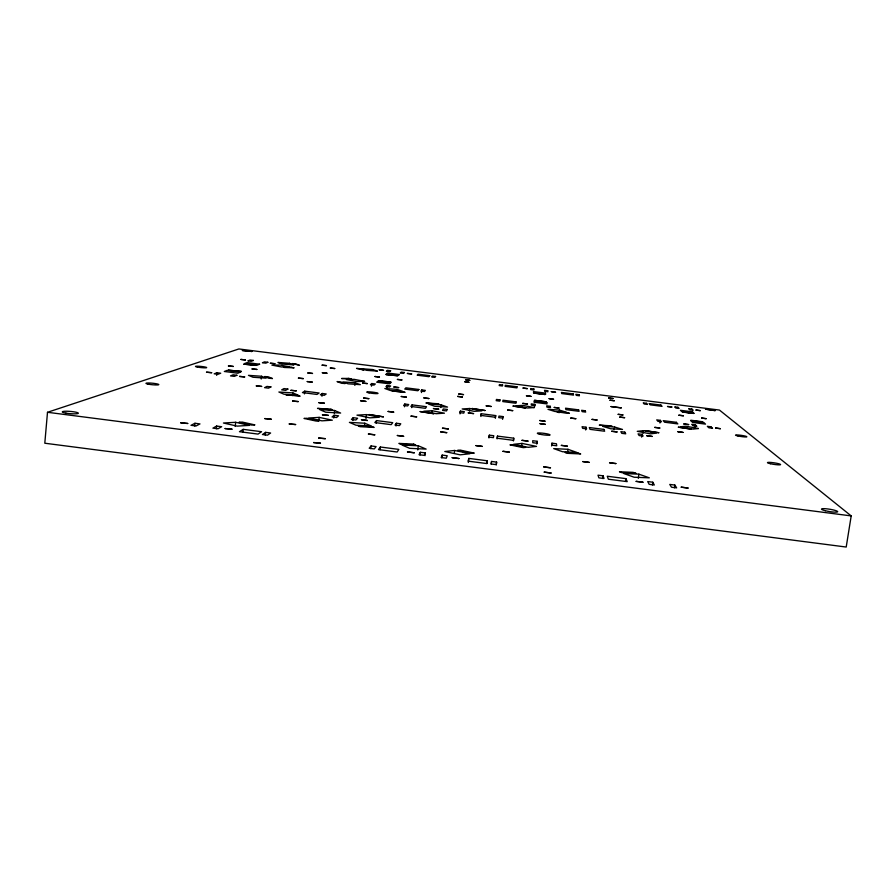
<?xml version="1.0" encoding="UTF-8"?>
<svg xmlns="http://www.w3.org/2000/svg" width="896" height="896" viewBox="0 0 896 896"><rect width="100%" height="100%" fill="white"/><g stroke="black" fill="none" stroke-linecap="round" stroke-linejoin="round"><path stroke-width="1.34" d="M513.744 438.189L513.61 440.35L497.146 438.234L497.482 436.106L513.744 438.189L513.386 440.955M47.499 412.283L44.8 443.218L846.205 547.042L851.2 515.906L719.454 410.066L238.885 348.958L47.499 412.283L851.2 515.906M194.712 425.981L194.981 423.27L199.976 423.92L196.045 425.97L190.982 425.32L194.981 423.27M216.698 375.379L216.966 372.747L220.707 373.218L217.963 374.293L214.189 373.811L216.966 372.747M216.373 428.781L216.653 426.059L221.648 426.709L217.974 428.792L212.912 428.142L216.653 426.059M235.234 426.44L235.67 422.296L249.334 425.376L237.16 426.126L223.429 423.013L235.67 422.296M242.928 432.074L243.208 429.352L261.576 431.715L258.048 434.09L239.456 431.693L243.208 429.352M261.229 379.019L261.52 376.253L248.472 375.346L252.974 377.25L266.112 378.157L261.52 376.253M265.294 435.075L265.586 432.365L270.603 433.003L267.512 435.176L262.438 434.526L265.586 432.365M292.555 395.562L292.846 392.907L278.869 392.011L284.021 394.229L298.099 395.125L292.846 392.907M304.427 393.915L304.741 391.16L319.11 392.997L316.96 394.442L302.445 392.582L304.741 391.16M318.875 420.056L319.178 417.379L332.338 420.19L321.933 420.84L308.706 417.995L319.178 417.379M321.966 396.234L322.28 393.478L326.2 393.982L324.318 395.304L320.365 394.789L322.28 393.478M333.794 418.018L334.107 415.251L338.52 415.811L336.538 417.525L332.08 416.954L334.107 415.251M334.253 413.19L334.566 410.491L319.771 409.629L325.73 412.194L340.637 413.056L334.566 410.491M354.838 385.437L355.141 382.771L342.955 381.92L348.085 383.813L360.36 384.664L355.141 382.771M352.901 420.47L353.214 417.693L357.627 418.264L355.846 420.011L351.389 419.44L353.214 417.693M364.448 425.914L364.75 423.226L349.395 422.374L355.97 425.208L371.448 426.048L364.75 423.226M366.016 418.634L366.486 414.59L379.322 417.256L369.858 417.85L356.966 415.15L366.486 414.59M371.459 386.187L371.762 383.533L375.312 383.992L374.035 385.09L370.451 384.642L371.762 383.533M370.754 448.661L371.067 445.95L376.107 446.589L374.293 448.93L369.197 448.269L371.067 445.95M376.242 423.36L376.566 420.594L392.75 422.666L391.205 424.648L374.83 422.542L376.566 420.594M386.814 388.147L387.117 385.493L390.667 385.952L389.514 387.072L385.941 386.613L387.117 385.493M380.072 449.736L380.386 447.014L398.843 449.4L397.152 452.01L378.448 449.59L380.386 447.014M396.043 426.003L396.368 423.237L400.781 423.797L399.459 425.6L394.99 425.029L396.368 423.237M404.466 406.784L404.802 404.029L408.733 404.533L407.635 405.955L403.659 405.451L404.802 404.029M411.734 407.635L412.07 404.88L426.507 406.728L425.477 408.318L410.883 406.448L412.07 404.88M421.467 392.56L421.792 389.917L425.342 390.365L424.491 391.53L420.907 391.07L421.792 389.917M417.771 449.938L418.275 445.782L401.946 445.01L409.685 448.336L426.149 449.098L418.275 445.782M419.989 455.011L420.314 452.29L425.354 452.939L425.029 455.661M431.771 413.381L432.096 410.726L444.427 413.19L436.206 413.706L423.808 411.208L432.096 410.726M440.832 407.546L441.157 404.846L428.445 404.04L434.75 406.28L447.541 407.086L441.157 404.846M441.84 457.822L442.176 455.101L447.227 455.75L446.275 458.203L441.168 457.542L442.176 455.101M454.328 453.23L454.675 450.464L469.885 453.746L460.107 454.832L444.797 451.506L454.675 450.464M460.04 413.896L460.387 411.13L464.33 411.634L463.747 413.134L459.771 412.619L460.387 411.13M469.448 411.197L469.784 408.498L481.813 410.861L474.253 411.331L462.168 408.957L469.784 408.498M468.328 462.493L468.843 458.405L487.368 460.79L487.021 463.512M480.872 416.483L481.219 413.717L495.69 415.576L495.342 418.331M488.981 437.92L489.328 435.154L493.763 435.725L493.427 437.662L488.947 437.08L489.328 435.154M491.21 464.184L491.557 461.462L496.619 462.112L496.272 464.834M497.123 438.872L497.482 436.106M502.566 419.339L502.914 416.573L498.971 416.069L498.714 417.603L502.701 418.107L502.914 416.573M521.674 446.096L522.021 443.408L536.502 446.398L528.158 447.317L513.587 444.293L522.021 443.408M534.486 406.986L534.834 404.331L531.272 403.872L531.317 405.16L534.912 405.608L534.834 404.331M536.794 444.058L537.163 441.291L532.717 440.72L532.795 442.702L537.286 443.285L537.163 441.291M551.611 445.962L551.97 443.184L556.416 443.755L556.752 445.782L552.261 445.2L551.97 443.184M559.048 412.765L559.406 410.066L547.982 409.338L554.915 411.488L566.406 412.216L559.406 410.066M567.605 451.987L567.963 449.299L553.706 448.605L562.464 451.718L576.834 452.413L567.963 449.299M585.659 429.968L586.04 427.202L582.075 426.686L582.613 428.333L586.611 428.837L586.04 427.202M496.619 462.112L496.272 464.643L491.142 463.982L491.557 461.462M602.706 478.542L603.075 475.821L598.002 475.171L598.886 477.859L604.027 478.52L603.075 475.821M614.174 429.699L614.555 427L602.638 426.294L610.523 428.747L622.507 429.442L614.555 427M625.509 481.354L625.89 478.632L607.264 476.235L608.362 479.214L627.234 481.645L625.89 478.632M641.637 437.125L642.029 434.358L638.053 433.843L639.117 435.557L643.138 436.072L642.029 434.358M643.003 433.384L643.384 430.685L656.365 433.16L650.317 433.832L637.246 431.323L643.384 430.685M638.299 478.318L638.882 474.163L623.851 473.558L634.178 477.232L649.32 477.826L638.882 474.163M659.949 422.99L660.33 420.336L656.746 419.877L657.866 421.299L661.483 421.758L660.33 420.336M652.389 484.949L652.781 482.216L647.685 481.566L649.186 484.344L654.338 485.005L652.781 482.216M674.453 487.794L674.845 485.061L669.749 484.411L671.518 487.222L676.67 487.883L674.845 485.061M694.994 427.459L695.374 424.805L691.79 424.346L693.213 425.802L696.83 426.261L695.374 424.805M487.368 460.79L486.864 463.557L468.082 461.149L468.843 458.405M495.69 415.576L495.376 417.256L480.76 415.386L481.219 413.717M425.354 452.939L424.144 455.347L419.037 454.698L420.314 452.29M691.242 420.661L702.923 422.139L702.475 421.725L690.838 420.246L692.53 422.464L705.522 424.122L703.875 422.565L691.006 420.93M706.149 418.678L701.602 418.051L706.149 418.678M705.522 409.17L715.086 410.614L705.522 409.17M334.723 368.536L330.333 368.032L334.723 368.536M516.04 401.867L515.95 403.256L502.779 401.576L502.981 400.21L516.04 401.867M516.992 386.758L516.925 387.878L505.109 386.378L505.277 385.269L516.992 386.758M328.384 415.386L322.459 414.837L328.384 415.386M325.338 438.67L318.662 438.066L325.338 438.67M700.28 410.648L695.979 410.043L700.28 410.648M320.466 443.173L313.611 442.557L320.466 443.173M324.397 403.2L318.842 402.662L324.397 403.2M326.939 373.218L322.347 372.747L326.939 373.218M688.061 488.051L681.218 487.166L688.061 488.051M326.458 365.624L322.112 365.187L326.458 365.624M688.654 424.581L683.85 423.965L688.654 424.581M500.002 399.885L499.789 401.139L496.205 400.68L496.451 399.437L500.002 399.885M502.6 384.978L502.432 385.986L499.206 385.571L499.408 384.574L502.6 384.978M682.998 432.398L677.925 431.749L682.998 432.398M312.189 382.054L307.25 381.573L312.189 382.054M683.424 415.789L678.877 415.206L683.424 415.789M312.502 373.442L307.843 372.982L312.502 373.442M295.613 424.547L289.24 423.954L295.613 424.547M298.211 401.587L292.578 401.05L298.211 401.587M303.296 378.605L298.435 378.123L303.296 378.605M296.24 390.846L290.942 390.331L296.24 390.846M671.832 407.019L667.531 406.482L671.832 407.019M642.97 482.238L636.149 481.365L642.97 482.238M659.814 428.03L654.786 427.381L659.814 428.03M652.154 436.43L646.834 435.758L652.154 436.43M271.141 419.16L264.813 418.578L271.141 419.16M274.882 363.698L270.357 363.238L274.882 363.698M447.238 409.45L446.499 410.928L442.523 410.413L443.296 408.946L447.238 409.45M615.888 463.579L609.56 462.762L615.888 463.579M261.632 386.422L256.312 385.896L261.632 386.422M231.974 429.173L225.12 428.557L231.974 429.173M617.042 431.939L611.722 431.267L617.042 431.939M256.85 369.443L252.056 368.962L256.85 369.443M624.59 417.693L619.752 417.077L624.59 417.693M622.91 414.938L618.162 414.333L622.91 414.938M589.21 462.392L582.803 461.574L589.21 462.392M244.653 376.914L239.557 376.41L244.653 376.914M621.242 407.87L611.05 406.571L621.242 407.87M435.557 376.454L434.874 377.384L431.659 376.981L432.376 376.051L435.557 376.454M251.944 351.478L242.39 350.493L251.944 351.478M245.414 359.946L240.912 359.43L245.414 359.946M614.298 400.736L609.974 400.187L614.298 400.736M418.88 389.48L417.883 390.746L404.757 389.077L405.877 387.822L418.88 389.48M429.755 375.659L428.949 376.69L417.166 375.189L418.074 374.181L429.755 375.659M597.072 420.011L592.054 419.373L597.072 420.011M187.723 423.472L180.835 422.856L187.723 423.472M233.262 366.442L228.446 365.96L233.262 366.442M612.954 398.518L608.686 397.97L612.954 398.518M551.096 473.021L544.219 472.136L551.096 473.021M550.48 467.779L543.771 466.917L550.48 467.779M567.314 446.141L561.355 445.379L567.314 446.141M211.646 372.702L206.528 372.198L211.646 372.702M575.814 418.712L570.763 418.062L575.814 418.712M404.421 372.49L403.491 373.397L400.288 372.994L401.24 372.086L404.421 372.49M390.757 382.659L389.525 383.835L376.701 382.2L378.056 381.035L390.757 382.659M399.302 374.506L398.216 375.547L386.21 374.013L387.397 372.994L399.302 374.506M390.79 382.01L378.93 380.856L390.79 382.01M397.421 375.715L386.154 374.606L397.421 375.715M527.99 441.101L522.032 440.328L527.99 441.101M545.384 424.368L540.03 423.685L545.384 424.368M509.354 452.133L502.981 451.315L509.354 452.133M545.014 421.176L539.762 420.504L545.014 421.176M390.622 370.742L389.592 371.627L386.389 371.224L387.442 370.328L390.622 370.742M558.992 408.05L554.221 407.434L558.992 408.05M553.56 399.246L549.114 398.619L553.56 399.246M482.25 446.398L475.944 445.592L482.25 446.398M555.542 392.224L551.32 391.642L555.542 392.224M458.942 458.539L452.166 457.666L458.942 458.539M527.475 404.029L522.782 403.357L527.475 404.029M512.714 410.648L507.674 410.01L512.714 410.648M530.97 396.368L526.456 395.797L530.97 396.368M527.262 388.629L523.051 388.046L527.262 388.629M414.266 452.782L407.501 451.92L414.266 452.782M446.723 432.667L440.731 431.906L446.723 432.667M491.198 406.493L486.203 405.854L491.198 406.493M448.381 428.926L442.501 428.176L448.381 428.926M473.558 413.594L468.272 412.922L473.558 413.594M287.885 389.077L285.645 390.354L281.691 389.85L283.965 388.584L287.885 389.077M270.917 386.915L268.509 388.158L264.566 387.654L266.997 386.411L270.917 386.915M403.626 436.296L397.342 435.49L403.626 436.296M438.682 409.136L433.451 408.554L438.682 409.136M462.437 397.018L457.643 396.402L462.437 397.018M416.629 416.853L411.018 416.136L416.629 416.853M463.501 394.61L458.774 394.005L463.501 394.61M374.763 434.829L368.424 434.022L374.763 434.829M468.944 382.245L464.643 381.696L468.944 382.245M428.87 398.541L423.886 397.902L428.87 398.541M469.806 380.307L465.562 379.77L469.806 380.307M393.669 412.16L388.114 411.443L393.669 412.16M236.891 375.29L234.293 376.376L230.518 375.894L233.15 374.808L236.891 375.29M267.848 362.286L265.776 363.16L262.416 362.734L264.51 361.872L267.848 362.286M367.394 420.493L361.469 419.742L367.394 420.493M240.598 372.064L237.832 373.206L224.325 371.482L227.214 370.362L240.598 372.064M241.349 371.426L228.469 370.182L241.349 371.426M256.066 365.355L243.891 364.157L256.066 365.355M259.594 364.202L257.197 365.198L244.597 363.586L247.106 362.611L259.594 364.202M406.258 397.051L401.262 396.491L406.258 397.051M253.389 360.45L251.205 361.301L247.845 360.875L250.051 360.024L253.389 360.45M365.848 401.408L360.539 400.725L365.848 401.408M368.827 398.653L363.619 398.07L368.827 398.653M398.642 387.598L393.893 386.994L398.642 387.598M401.89 379.926L397.421 379.422L401.89 379.926M411.634 373.923L407.4 373.43L411.634 373.923M367.315 383.6L362.589 383.062L367.315 383.6M379.445 377.07L374.954 376.499L379.445 377.07M383.51 370.339L379.254 369.802L383.51 370.339M720.384 428.691L715.568 428.019L720.384 428.691M473.995 453.074L471.386 453.354L457.576 450.386L460.219 450.106L473.995 453.074M525.571 447.395L523.253 447.642L509.958 444.875L512.299 444.629L525.571 447.395M658.762 432.723L645.344 430.651L658.762 432.723M691.253 429.139L678.395 427.179L691.253 429.139M698.398 428.523L693.056 429.117L680.568 426.787L685.978 426.216L698.398 428.523M254.699 424.861L251.44 425.062L239.03 422.274L242.312 422.072L254.699 424.861M318.942 420.862L316.053 421.042L303.99 418.432L306.902 418.264L318.942 420.862M383.387 416.842L369.208 414.579L383.387 416.842M433.754 413.706L420.168 411.566L433.754 413.706M484.994 410.514L472.046 408.509L484.994 410.514M525.538 407.994L513.094 406.078L525.538 407.994M534.262 407.579L527.598 407.994L515.973 405.787L522.693 405.384L534.262 407.579M364.549 381.349L356.765 381.539L346.36 379.523L354.189 379.355L364.549 381.349M348.69 378.37L341.555 378.526L351.49 378.907L348.69 378.37M289.643 366.901L281.557 366.979L271.869 365.109L279.989 365.042L289.643 366.901M291.48 367.338L284.144 367.405L294.134 367.842L291.48 367.338M635.869 473.312L622.216 472.763L619.461 471.778L633.08 472.338L635.869 473.312M413.672 444.114L398.888 443.408L400.96 444.293L415.778 445.01L413.672 444.114M578.222 453.096L565.141 452.469L567.582 453.342L580.686 453.958L578.222 453.096M372.288 426.653L358.187 425.902L360.013 426.686L374.147 427.437L372.288 426.653M330.904 409.192L317.52 408.397L332.528 409.886L330.904 409.192M610.086 425.757L599.29 425.118L612.226 426.418L610.086 425.757M437.438 403.704L425.925 402.965L439.152 404.309L437.438 403.704M298.67 395.595L285.858 394.778L300.126 396.211L298.67 395.595M567.493 412.675L557.032 412.014L569.419 413.269L567.493 412.675M404.846 392.269L392.19 390.981L404.846 392.269M272.429 378.526L268.867 378.28L264.678 376.544L268.218 376.79L272.429 378.526M345.05 383.533L341.667 383.298L337.042 381.573L340.39 381.808L345.05 383.533M396.939 389.346L384.821 388.517L390.354 390.488L402.55 391.306L396.939 389.346M289.498 363.306L277.95 362.443L282.195 364.045L293.81 364.907L289.498 363.306M295.434 363.81L292.309 363.574L299.387 365.266L295.434 363.81M359.52 368.614L356.541 368.39L363.821 370.07L359.52 368.614M372.658 369.544L361.794 368.726L366.531 370.328L377.462 371.134L372.658 369.544M533.87 388.965L530.667 388.55L530.701 389.581L533.926 389.995L533.87 388.965M547.736 390.723L544.533 390.32L544.69 391.362L547.915 391.776L547.736 390.723M573.16 393.904L561.411 392.414L561.725 393.579L573.563 395.091L573.16 393.904M579.062 394.71L575.848 394.307L576.24 395.371L579.466 395.786L579.062 394.71M646.486 403.29L643.272 402.875L644.179 404.018L647.416 404.432L646.486 403.29M660.912 405.07L649.118 403.57L650.16 404.835L662.054 406.347L660.912 405.07M677.925 407.288L674.71 406.874L675.853 408.05L679.101 408.464L677.925 407.288M691.88 409.058L688.666 408.654L689.92 409.842L693.157 410.256L691.88 409.058M545.462 393.109L533.49 391.586L533.557 392.773L545.642 394.307L545.462 393.109M692.485 411.824L680.445 410.29L681.778 411.645L693.93 413.19L692.485 411.824M545.126 394.509L534.128 393.109L545.126 394.509M693.706 413.426L682.64 412.014L693.706 413.426M546.157 401.8L534.576 400.333L546.157 401.8M546.829 402.55L534.038 400.926L534.117 402.27L547.03 403.917L546.829 402.55M550.29 406.302L546.717 405.843L546.907 407.142L550.502 407.602L550.29 406.302M578.614 409.853L565.522 408.184L565.902 409.629L579.118 411.32L578.614 409.853M585.189 410.749L581.616 410.301L582.098 411.634L585.693 412.093L585.189 410.749M676.402 422.318L663.253 420.65L664.552 422.218L677.824 423.909L676.402 422.318M710.931 426.787L707.347 426.328L708.904 427.806L712.522 428.266L710.931 426.787M603.848 429.397L589.31 427.538L589.971 429.352L604.666 431.234L603.848 429.397M624.814 432.152L620.838 431.648L621.746 433.339L625.755 433.843L624.814 432.152M197.31 367.058A5.645 0.582 6 0 0 206.595 367.707A5.645 0.582 6 0 0 199.472 366.285A5.645 0.582 6 0 0 197.31 367.058M369.051 392.862A5.712 0.627 6.7 0 0 378.034 393.456A5.712 0.627 6.7 0 0 370.082 391.888A5.712 0.627 6.7 0 0 369.051 392.862M737.912 435.96A5.712 0.594 8.3 0 0 746.85 436.822A5.712 0.594 8.3 0 0 738.942 435.064A5.712 0.594 8.3 0 0 737.912 435.96M770.358 463.714A6.608 0.784 8.6 0 0 780.595 464.654A6.608 0.784 8.6 0 0 771.288 462.47A6.608 0.784 8.6 0 0 770.358 463.714M539.302 434.112A6.429 0.795 7.5 0 0 549.931 435.098A6.429 0.795 7.5 0 0 541.979 433.104A6.429 0.795 7.5 0 0 539.302 434.112M147.818 384.082A6.53 0.773 5.6 0 0 158.682 384.776A6.53 0.773 5.6 0 0 150.674 383.062A6.53 0.773 5.6 0 0 147.818 384.082M825.306 510.709A8.176 1.165 9.3 0 0 837.693 511.75A8.176 1.165 9.3 0 0 825.922 508.749A8.176 1.165 9.3 0 0 825.306 510.709M65.957 413.134A8.075 1.131 4.8 0 0 78.355 413.258A8.075 1.131 4.8 0 0 66.64 411.23A8.075 1.131 4.8 0 0 65.957 413.134"/></g></svg>
